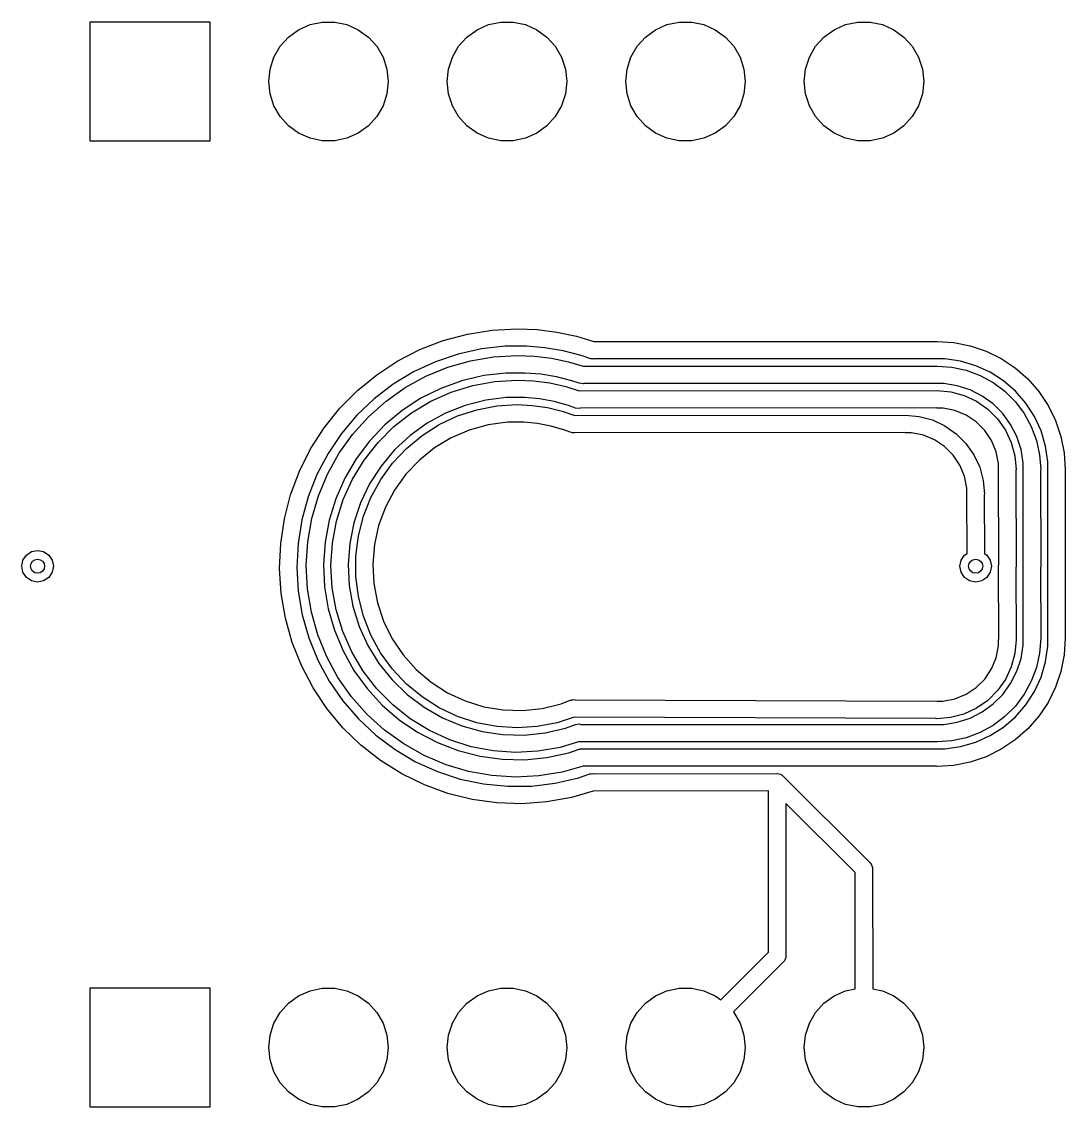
# Model space of a CAD drawing. Extents: x 108.1 to 155.9, y -81.1 to -32.1.
# Drawn here: x 108.1 to 122.95, y -47.6 to -32.15 of the extents above; entities that cross this region are included whole.
import ezdxf

# ---------------------------------------------------------------- set-up
doc = ezdxf.new("R2010")
doc.units = 0
doc.layers.add('BLACK', color=7, linetype='CONTINUOUS')

msp = doc.modelspace()

# ---------------------------------------------------------------- linework, layer by layer
at = {"layer": 'BLACK', "linetype": 'CONTINUOUS'}
for p, q in [((109.075, -33.85), (109.075, -32.15)), ((109.075, -32.15), (110.775, -32.15)), ((110.775, -32.15), (110.775, -33.85)), ((111.896239, -32.368327), (112.04, -32.263878)), ((112.04, -32.263878), (112.202336, -32.191602)), ((112.202336, -32.191602), (112.376151, -32.154656)), ((112.376151, -32.154656), (112.553849, -32.154656)), ((112.553849, -32.154656), (112.727664, -32.191602)), ((112.727664, -32.191602), (112.89, -32.263878)), ((112.89, -32.263878), (113.033761, -32.368327)), ((114.436239, -32.368327), (114.58, -32.263878)), ((114.58, -32.263878), (114.742336, -32.191602)), ((114.742336, -32.191602), (114.916151, -32.154656)), ((114.916151, -32.154656), (115.093849, -32.154656)), ((115.093849, -32.154656), (115.267664, -32.191602)), ((115.267664, -32.191602), (115.43, -32.263878)), ((115.43, -32.263878), (115.573761, -32.368327)), ((116.976239, -32.368327), (117.12, -32.263878)), ((117.12, -32.263878), (117.282336, -32.191602)), ((117.282336, -32.191602), (117.456151, -32.154656)), ((117.456151, -32.154656), (117.633849, -32.154656)), ((117.633849, -32.154656), (117.807664, -32.191602)), ((117.807664, -32.191602), (117.97, -32.263878)), ((117.97, -32.263878), (118.113761, -32.368327)), ((119.516239, -32.368327), (119.66, -32.263878)), ((119.66, -32.263878), (119.822336, -32.191602)), ((119.822336, -32.191602), (119.996151, -32.154656)), ((119.996151, -32.154656), (120.173849, -32.154656)), ((120.173849, -32.154656), (120.347664, -32.191602)), ((120.347664, -32.191602), (120.51, -32.263878)), ((120.51, -32.263878), (120.653761, -32.368327)), ((111.777336, -32.500383), (111.896239, -32.368327)), ((113.033761, -32.368327), (113.152664, -32.500383)), ((114.317336, -32.500383), (114.436239, -32.368327)), ((115.573761, -32.368327), (115.692664, -32.500383)), ((116.857336, -32.500383), (116.976239, -32.368327)), ((118.113761, -32.368327), (118.232664, -32.500383)), ((119.397336, -32.500383), (119.516239, -32.368327)), ((120.653761, -32.368327), (120.772664, -32.500383)), ((111.688486, -32.654274), (111.777336, -32.500383)), ((113.152664, -32.500383), (113.241514, -32.654274)), ((114.228486, -32.654274), (114.317336, -32.500383)), ((115.692664, -32.500383), (115.781514, -32.654274)), ((116.768486, -32.654274), (116.857336, -32.500383)), ((118.232664, -32.500383), (118.321514, -32.654274)), ((119.308486, -32.654274), (119.397336, -32.500383)), ((120.772664, -32.500383), (120.861514, -32.654274)), ((111.633575, -32.823275), (111.688486, -32.654274)), ((113.241514, -32.654274), (113.296425, -32.823275)), ((114.173575, -32.823275), (114.228486, -32.654274)), ((115.781514, -32.654274), (115.836425, -32.823275)), ((116.713575, -32.823275), (116.768486, -32.654274)), ((118.321514, -32.654274), (118.376425, -32.823275)), ((119.253575, -32.823275), (119.308486, -32.654274)), ((120.861514, -32.654274), (120.916425, -32.823275)), ((111.615, -33), (111.633575, -32.823275)), ((113.296425, -32.823275), (113.315, -33)), ((114.155, -33), (114.173575, -32.823275)), ((115.836425, -32.823275), (115.855, -33)), ((116.695, -33), (116.713575, -32.823275)), ((118.376425, -32.823275), (118.395, -33)), ((119.235, -33), (119.253575, -32.823275)), ((120.916425, -32.823275), (120.935, -33)), ((111.633575, -33.176725), (111.615, -33)), ((113.315, -33), (113.296425, -33.176725)), ((114.173575, -33.176725), (114.155, -33)), ((115.855, -33), (115.836425, -33.176725)), ((116.713575, -33.176725), (116.695, -33)), ((118.395, -33), (118.376425, -33.176725)), ((119.253575, -33.176725), (119.235, -33)), ((120.935, -33), (120.916425, -33.176725)), ((111.688486, -33.345726), (111.633575, -33.176725)), ((113.296425, -33.176725), (113.241514, -33.345726)), ((114.228486, -33.345726), (114.173575, -33.176725)), ((115.836425, -33.176725), (115.781514, -33.345726)), ((116.768486, -33.345726), (116.713575, -33.176725)), ((118.376425, -33.176725), (118.321514, -33.345726)), ((119.308486, -33.345726), (119.253575, -33.176725)), ((120.916425, -33.176725), (120.861514, -33.345726)), ((111.777336, -33.499617), (111.688486, -33.345726)), ((113.241514, -33.345726), (113.152664, -33.499617)), ((114.317336, -33.499617), (114.228486, -33.345726)), ((115.781514, -33.345726), (115.692664, -33.499617)), ((116.857336, -33.499617), (116.768486, -33.345726)), ((118.321514, -33.345726), (118.232664, -33.499617)), ((119.397336, -33.499617), (119.308486, -33.345726)), ((120.861514, -33.345726), (120.772664, -33.499617)), ((111.896239, -33.631673), (111.777336, -33.499617)), ((113.152664, -33.499617), (113.033761, -33.631673)), ((114.436239, -33.631673), (114.317336, -33.499617)), ((115.692664, -33.499617), (115.573761, -33.631673)), ((116.976239, -33.631673), (116.857336, -33.499617)), ((118.232664, -33.499617), (118.113761, -33.631673)), ((119.516239, -33.631673), (119.397336, -33.499617)), ((120.772664, -33.499617), (120.653761, -33.631673)), ((112.04, -33.736122), (111.896239, -33.631673)), ((113.033761, -33.631673), (112.89, -33.736122)), ((114.58, -33.736122), (114.436239, -33.631673)), ((115.573761, -33.631673), (115.43, -33.736122)), ((117.12, -33.736122), (116.976239, -33.631673)), ((118.113761, -33.631673), (117.97, -33.736122)), ((119.66, -33.736122), (119.516239, -33.631673)), ((120.653761, -33.631673), (120.51, -33.736122)), ((112.202336, -33.808398), (112.04, -33.736122)), ((112.376151, -33.845344), (112.202336, -33.808398)), ((112.727664, -33.808398), (112.553849, -33.845344)), ((112.89, -33.736122), (112.727664, -33.808398)), ((114.742336, -33.808398), (114.58, -33.736122)), ((114.916151, -33.845344), (114.742336, -33.808398)), ((115.267664, -33.808398), (115.093849, -33.845344)), ((115.43, -33.736122), (115.267664, -33.808398)), ((117.282336, -33.808398), (117.12, -33.736122)), ((117.456151, -33.845344), (117.282336, -33.808398)), ((117.807664, -33.808398), (117.633849, -33.845344)), ((117.97, -33.736122), (117.807664, -33.808398)), ((119.822336, -33.808398), (119.66, -33.736122)), ((119.996151, -33.845344), (119.822336, -33.808398)), ((120.347664, -33.808398), (120.173849, -33.845344)), ((120.51, -33.736122), (120.347664, -33.808398)), ((110.775, -33.85), (109.075, -33.85)), ((112.553849, -33.845344), (112.376151, -33.845344)), ((115.093849, -33.845344), (114.916151, -33.845344)), ((117.633849, -33.845344), (117.456151, -33.845344)), ((120.173849, -33.845344), (119.996151, -33.845344)), ((114.09905, -36.687539), (114.44282, -36.594808)), ((114.44282, -36.594808), (114.794437, -36.538754)), ((114.794437, -36.538754), (115.15, -36.52)), ((115.15, -36.52), (115.433851, -36.53194)), ((115.433851, -36.53194), (115.715697, -36.567676)), ((115.715697, -36.567676), (115.993547, -36.626954)), ((113.766943, -36.815919), (114.09905, -36.687539)), ((114.979743, -36.77003), (114.641237, -36.806966)), ((115.15, -36.77), (114.979743, -36.77003)), ((115.28166, -36.77002), (115.15, -36.77)), ((115.54405, -36.792133), (115.28166, -36.77002)), ((115.993547, -36.626954), (116.242495, -36.702404)), ((116.242495, -36.702404), (121.124999, -36.7)), ((121.124999, -36.7), (121.125, -36.7)), ((121.125, -36.7), (121.36321, -36.715613)), ((121.36321, -36.715613), (121.597345, -36.762185)), ((121.597345, -36.762185), (121.823397, -36.83892)), ((113.450183, -36.978524), (113.766943, -36.815919)), ((114.308735, -36.880402), (113.986161, -36.989471)), ((114.641237, -36.806966), (114.308735, -36.880402)), ((114.484203, -36.974815), (114.815006, -36.918763)), ((114.815006, -36.918763), (115.149994, -36.900001)), ((115.149994, -36.900001), (115.15, -36.9)), ((115.15, -36.9), (115.39516, -36.910034)), ((115.39516, -36.910034), (115.63868, -36.940069)), ((115.803655, -36.836204), (115.54405, -36.792133)), ((116.058643, -36.901921), (115.803655, -36.836204)), ((116.182934, -36.945351), (116.058643, -36.901921)), ((121.823397, -36.83892), (122.0375, -36.944504)), ((113.152287, -37.173548), (113.450183, -36.978524)), ((113.986161, -36.989471), (113.677321, -37.132887)), ((113.851613, -37.195525), (114.161727, -37.067455)), ((114.161727, -37.067455), (114.484203, -36.974815)), ((115.63868, -36.940069), (115.878931, -36.989904)), ((115.878931, -36.989904), (116.091131, -37.052382)), ((116.091131, -37.052382), (121.125, -37.05)), ((116.199677, -36.947232), (116.182934, -36.945351)), ((116.200615, -36.947621), (116.199677, -36.947232)), ((116.220983, -36.949627), (116.200615, -36.947621)), ((116.238216, -36.951564), (116.220983, -36.949627)), ((116.24264, -36.950014), (116.238216, -36.951564)), ((121.114551, -36.947615), (116.24264, -36.950014)), ((121.125, -36.95), (121.114551, -36.947615)), ((121.237646, -36.95), (121.125, -36.95)), ((121.125, -37.05), (121.334915, -37.065014)), ((121.460645, -36.982063), (121.237646, -36.95)), ((121.334915, -37.065014), (121.540558, -37.109748)), ((121.676812, -37.045535), (121.460645, -36.982063)), ((121.881745, -37.139125), (121.676812, -37.045535)), ((122.0375, -36.944504), (122.23599, -37.07713)), ((122.23599, -37.07713), (122.41547, -37.23453)), ((112.876559, -37.398827), (113.152287, -37.173548)), ((113.677321, -37.132887), (113.385859, -37.308957)), ((113.557739, -37.357423), (113.851613, -37.195525)), ((114.674619, -37.18667), (114.364755, -37.259633)), ((114.990831, -37.149943), (114.674619, -37.18667)), ((115.15, -37.150001), (114.990831, -37.149943)), ((115.262553, -37.150012), (115.15, -37.15)), ((115.15, -37.15), (115.15, -37.150001)), ((115.486905, -37.168408), (115.262553, -37.150012)), ((115.709004, -37.205076), (115.486905, -37.168408)), ((115.927364, -37.259772), (115.709004, -37.205076)), ((121.540558, -37.109748), (121.73774, -37.183294)), ((121.73774, -37.183294), (121.922449, -37.284153)), ((122.071273, -37.260927), (121.881745, -37.139125)), ((113.385859, -37.308957), (113.115216, -37.515603)), ((113.283781, -37.551124), (113.557739, -37.357423)), ((114.065378, -37.367858), (113.780486, -37.5099)), ((114.364755, -37.259633), (114.065378, -37.367858)), ((114.212731, -37.421285), (114.517498, -37.326589)), ((114.517498, -37.326589), (114.831439, -37.269217)), ((114.831439, -37.269217), (115.15, -37.25)), ((115.15, -37.25), (115.383557, -37.260312)), ((115.383557, -37.260312), (115.615296, -37.291169)), ((115.615296, -37.291169), (115.843414, -37.34233)), ((115.843414, -37.34233), (116.031777, -37.402434)), ((116.033948, -37.295938), (115.927364, -37.259772)), ((116.089284, -37.30165), (116.033948, -37.295938)), ((116.093886, -37.299991), (116.089284, -37.30165)), ((121.114548, -37.297614), (116.093886, -37.299991)), ((121.125, -37.3), (121.114548, -37.297614)), ((121.22141, -37.3), (121.125, -37.3)), ((121.411856, -37.330164), (121.22141, -37.3)), ((121.595239, -37.389749), (121.411856, -37.330164)), ((121.922449, -37.284153), (122.090924, -37.410273)), ((122.241538, -37.408462), (122.071273, -37.260927)), ((122.41547, -37.23453), (122.57287, -37.41401)), ((112.626059, -37.651862), (112.876559, -37.398827)), ((113.115216, -37.515603), (112.868584, -37.750386)), ((113.780486, -37.5099), (113.513884, -37.683861)), ((113.921558, -37.551931), (114.212731, -37.421285)), ((114.702432, -37.537272), (114.411794, -37.611365)), ((115.000033, -37.499936), (114.702432, -37.537272)), ((115.15, -37.5), (115.000033, -37.499936)), ((115.255968, -37.499987), (115.15, -37.5)), ((115.46708, -37.518666), (115.255968, -37.499987)), ((115.675724, -37.555879), (115.46708, -37.518666)), ((116.031777, -37.402434), (121.124991, -37.400008)), ((121.124991, -37.400008), (121.320346, -37.417098)), ((121.320346, -37.417098), (121.509765, -37.467852)), ((121.509765, -37.467852), (121.687493, -37.550727)), ((121.767043, -37.477288), (121.595239, -37.389749)), ((121.923037, -37.590625), (121.767043, -37.477288)), ((122.090924, -37.410273), (122.239735, -37.559085)), ((122.389073, -37.578727), (122.241538, -37.408462)), ((122.57287, -37.41401), (122.705496, -37.6125)), ((112.403568, -37.929845), (112.626059, -37.651862)), ((113.033166, -37.774204), (113.283781, -37.551124)), ((113.513884, -37.683861), (113.269132, -37.887419)), ((113.648201, -37.716631), (113.921558, -37.551931)), ((114.411794, -37.611365), (114.13264, -37.721061)), ((114.303485, -37.761446), (114.578132, -37.672228)), ((114.578132, -37.672228), (114.861795, -37.618128)), ((114.861795, -37.618128), (115.15, -37.6)), ((115.15, -37.6), (115.36602, -37.610167)), ((115.36602, -37.610167), (115.580131, -37.640578)), ((115.580131, -37.640578), (115.790439, -37.690964)), ((115.880277, -37.611335), (115.675724, -37.555879)), ((115.790439, -37.690964), (115.970201, -37.752379)), ((115.979707, -37.647982), (115.880277, -37.611335)), ((116.034878, -37.655116), (115.979707, -37.647982)), ((116.0502, -37.650034), (116.034878, -37.655116)), ((121.114541, -37.647622), (116.0502, -37.650034)), ((121.124993, -37.650008), (121.114541, -37.647622)), ((121.211173, -37.650007), (121.124993, -37.650008)), ((121.380222, -37.683632), (121.211173, -37.650007)), ((121.539462, -37.749591), (121.380222, -37.683632)), ((121.687493, -37.550727), (121.84813, -37.663205)), ((121.84813, -37.663205), (121.986795, -37.80187)), ((122.059381, -37.72697), (121.923037, -37.590625)), ((122.239735, -37.559085), (122.365853, -37.727561)), ((122.510875, -37.768255), (122.389073, -37.578727)), ((122.705496, -37.6125), (122.81108, -37.826603)), ((112.868584, -37.750386), (112.648875, -38.010536)), ((112.809028, -38.023875), (113.033166, -37.774204)), ((113.396625, -37.912998), (113.648201, -37.716631)), ((114.13264, -37.721061), (113.869312, -37.864653)), ((114.042182, -37.884376), (114.303485, -37.761446)), ((115.011098, -37.84991), (114.735833, -37.887383)), ((115.15, -37.85), (115.011098, -37.84991)), ((115.246483, -37.850013), (115.15, -37.85)), ((115.438595, -37.868137), (115.246483, -37.850013)), ((115.970201, -37.752379), (120.675, -37.75)), ((120.675, -37.75), (120.870354, -37.767091)), ((120.870354, -37.767091), (121.059773, -37.817846)), ((121.059773, -37.817846), (121.2375, -37.900721)), ((121.682774, -37.845349), (121.539462, -37.749591)), ((121.804651, -37.967226), (121.682774, -37.845349)), ((121.986795, -37.80187), (122.099273, -37.962507)), ((122.172717, -37.882966), (122.059381, -37.72697)), ((122.365853, -37.727561), (122.466711, -37.912271)), ((122.604465, -37.973188), (122.510875, -37.768255)), ((122.81108, -37.826603), (122.887815, -38.052655)), ((112.211554, -38.22969), (112.403568, -37.929845)), ((113.269132, -37.887419), (113.049499, -38.117854)), ((113.170479, -38.138184), (113.396625, -37.912998)), ((113.869312, -37.864653), (113.625908, -38.039908)), ((113.798343, -38.03908), (114.042182, -37.884376)), ((114.468139, -37.961643), (114.212908, -38.071334)), ((114.735833, -37.887383), (114.468139, -37.961643)), ((115.628155, -37.904224), (115.438595, -37.868137)), ((115.813489, -37.957955), (115.628155, -37.904224)), ((115.903227, -37.993394), (115.813489, -37.957955)), ((115.92263, -37.996362), (115.903227, -37.993393)), ((115.903227, -37.993393), (115.903227, -37.993394)), ((115.925614, -37.997598), (115.92263, -37.996362)), ((115.939904, -37.999005), (115.925614, -37.997598)), ((115.958218, -38.001808), (115.939904, -37.999005)), ((115.964149, -37.999992), (115.958218, -38.001808)), ((120.664553, -37.997615), (115.964149, -37.999992)), ((120.675, -38), (120.664553, -37.997615)), ((120.76118, -38), (120.675, -38)), ((120.930228, -38.033626), (120.76118, -38)), ((121.2375, -37.900721), (121.398136, -38.0132)), ((121.900409, -38.110538), (121.804651, -37.967226)), ((122.099273, -37.962507), (122.182148, -38.140235)), ((122.260255, -38.05477), (122.172717, -37.882966)), ((122.466711, -37.912271), (122.540255, -38.109454)), ((122.667937, -38.189355), (122.604465, -37.973188)), ((112.648875, -38.010536), (112.458681, -38.292984)), ((112.614172, -38.297012), (112.809028, -38.023875)), ((113.049499, -38.117854), (112.857919, -38.37209)), ((112.973043, -38.388921), (113.170479, -38.138184)), ((113.625908, -38.039908), (113.406213, -38.2441)), ((113.575811, -38.223119), (113.798343, -38.03908)), ((114.212908, -38.071334), (113.974805, -38.21445)), ((121.089468, -38.099585), (120.930228, -38.033626)), ((121.23278, -38.195343), (121.089468, -38.099585)), ((121.398136, -38.0132), (121.5368, -38.151864)), ((121.5368, -38.151864), (121.649279, -38.3125)), ((121.966368, -38.269778), (121.900409, -38.110538)), ((122.182148, -38.140235), (122.232902, -38.329654)), ((122.319838, -38.238153), (122.260255, -38.05477)), ((122.540255, -38.109454), (122.584988, -38.315096)), ((122.887815, -38.052655), (122.934387, -38.28679)), ((112.052148, -38.548071), (112.211554, -38.22969)), ((112.458681, -38.292984), (112.300247, -38.594395)), ((112.451034, -38.590199), (112.614172, -38.297012)), ((113.406213, -38.2441), (113.213645, -38.474052)), ((113.378094, -38.433593), (113.575811, -38.223119)), ((113.974805, -38.21445), (113.758184, -38.388375)), ((121.354657, -38.31722), (121.23278, -38.195343)), ((121.649279, -38.3125), (121.732154, -38.490227)), ((121.999993, -38.438827), (121.966368, -38.269778)), ((122.350001, -38.4286), (122.319838, -38.238153)), ((122.584988, -38.315096), (122.6, -38.525012)), ((122.7, -38.412354), (122.667937, -38.189355)), ((122.934387, -38.28679), (122.95, -38.525)), ((112.857919, -38.37209), (112.696948, -38.646731)), ((112.807181, -38.661575), (112.973043, -38.388921)), ((113.20831, -38.667183), (113.378094, -38.433593)), ((113.758184, -38.388375), (113.567002, -38.589931)), ((121.450415, -38.460532), (121.354657, -38.31722)), ((121.516374, -38.619772), (121.450415, -38.460532)), ((121.999992, -38.525007), (121.999993, -38.438827)), ((122.232902, -38.329654), (122.249992, -38.525009)), ((122.35, -38.525007), (122.350001, -38.4286)), ((122.7, -38.525), (122.7, -38.412354)), ((111.927118, -38.881455), (112.052148, -38.548071)), ((112.300247, -38.594395), (112.175441, -38.911214)), ((112.321655, -38.89977), (112.451034, -38.590199)), ((113.213645, -38.474052), (113.0512, -38.726187)), ((113.567002, -38.589931), (113.404756, -38.815433)), ((121.55, -38.78882), (121.516374, -38.619772)), ((121.732154, -38.490227), (121.782909, -38.679646)), ((122, -38.525007), (121.999992, -38.525007)), ((122, -38.525008), (122, -38.525007)), ((122.002319, -39.876449), (122, -38.525008)), ((122.25, -38.525009), (122.247657, -38.535272)), ((122.247657, -38.535272), (122.25, -39.9)), ((122.249992, -38.525009), (122.25, -38.525009)), ((122.35, -38.525011), (122.35, -38.525007)), ((122.352319, -39.876449), (122.35, -38.525011)), ((122.6, -38.525012), (122.597657, -38.535275)), ((122.597657, -38.535275), (122.6, -39.9)), ((122.702319, -39.876449), (122.7, -38.525)), ((122.95, -38.525), (122.947657, -38.535263)), ((122.947657, -38.535263), (122.95, -39.9)), ((112.696948, -38.646731), (112.568738, -38.938109)), ((112.675297, -38.95219), (112.807181, -38.661575)), ((113.0512, -38.726187), (112.921405, -38.996582)), ((113.069134, -38.920207), (113.20831, -38.667183)), ((121.782909, -38.679646), (121.8, -38.875)), ((111.837854, -39.226141), (111.927118, -38.881455)), ((112.175441, -38.911214), (112.085738, -39.239701)), ((112.227654, -39.221851), (112.321655, -38.89977)), ((112.96276, -39.188676), (113.069134, -38.920207)), ((113.404756, -38.815433), (113.27441, -39.060759)), ((121.55, -38.875), (121.55, -38.78882)), ((121.551926, -39.716829), (121.55, -38.875)), ((121.8, -38.875), (121.797677, -38.885177)), ((121.797677, -38.885177), (121.799583, -39.717838)), ((112.568738, -38.938109), (112.475001, -39.242334)), ((112.579305, -39.256551), (112.675297, -38.95219)), ((112.921405, -38.996582), (112.82628, -39.281031)), ((113.27441, -39.060759), (113.178348, -39.321425)), ((111.785344, -39.578305), (111.837854, -39.226141)), ((112.085738, -39.239701), (112.032195, -39.57598)), ((112.170205, -39.552415), (112.227654, -39.221851)), ((112.475001, -39.242334), (112.416988, -39.555341)), ((112.890866, -39.468358), (112.96276, -39.188676)), ((112.520597, -39.570245), (112.579305, -39.256551)), ((112.82628, -39.281031), (112.767303, -39.575109)), ((113.178348, -39.321425), (113.118324, -39.592667)), ((112.854585, -39.754845), (112.890866, -39.468358)), ((108.165901, -39.740901), (108.238896, -39.692127)), ((108.238896, -39.692127), (108.325, -39.675)), ((108.325, -39.675), (108.411104, -39.692127)), ((108.411104, -39.692127), (108.484099, -39.740901)), ((111.770171, -39.934039), (111.785344, -39.578305)), ((112.032195, -39.57598), (112.015444, -39.916082)), ((112.150028, -39.887327), (112.170205, -39.552415)), ((112.416988, -39.555341), (112.395474, -39.872951)), ((112.500024, -39.888721), (112.520597, -39.570245)), ((112.767303, -39.575109), (112.745393, -39.874241)), ((113.118324, -39.592667), (113.095436, -39.869527)), ((108.1, -39.9), (108.117127, -39.813896)), ((108.117127, -39.813896), (108.165901, -39.740901)), ((108.484099, -39.740901), (108.532873, -39.813896)), ((108.532873, -39.813896), (108.55, -39.9)), ((112.854488, -40.04362), (112.854585, -39.754845)), ((121.45, -39.9), (121.467127, -39.813896)), ((121.467127, -39.813896), (121.515901, -39.740901)), ((121.515901, -39.740901), (121.551926, -39.716829)), ((121.799583, -39.717838), (121.834099, -39.740901)), ((121.834099, -39.740901), (121.882873, -39.813896)), ((121.882873, -39.813896), (121.9, -39.9)), ((108.117127, -39.986104), (108.1, -39.9)), ((108.165901, -40.059099), (108.117127, -39.986104)), ((108.532873, -39.986104), (108.484099, -40.059099)), ((108.55, -39.9), (108.532873, -39.986104)), ((111.792505, -40.289395), (111.770171, -39.934039)), ((112.015444, -39.916082), (112.035684, -40.255995)), ((112.167375, -40.222397), (112.150028, -39.887327)), ((112.395474, -39.872951), (112.410746, -40.190923)), ((112.517885, -40.207361), (112.500024, -39.888721)), ((112.745393, -39.874241), (112.76089, -40.173774)), ((113.095436, -39.869527), (113.110103, -40.146943)), ((121.467127, -39.986104), (121.45, -39.9)), ((121.515901, -40.059099), (121.467127, -39.986104)), ((121.882873, -39.986104), (121.834099, -40.059099)), ((121.9, -39.9), (121.882873, -39.986104)), ((122, -39.9), (122.002319, -39.876449)), ((122.002324, -40.935755), (122, -39.9)), ((122.25, -39.9), (122.247705, -39.923299)), ((122.247705, -39.923299), (122.25, -40.945943)), ((122.35, -39.9), (122.352319, -39.876449)), ((122.352322, -40.914812), (122.35, -39.9)), ((122.6, -39.9), (122.597707, -39.923278)), ((122.597707, -39.923278), (122.599999, -40.924988)), ((122.7, -39.9), (122.702319, -39.876449)), ((122.702322, -40.914177), (122.7, -39.9)), ((122.95, -39.9), (122.947707, -39.923277)), ((122.947707, -39.923277), (122.95, -40.924352)), ((108.238896, -40.107873), (108.165901, -40.059099)), ((108.325, -40.125), (108.238896, -40.107873)), ((108.411104, -40.107873), (108.325, -40.125)), ((108.484099, -40.059099), (108.411104, -40.107873)), ((112.890578, -40.330131), (112.854488, -40.04362)), ((113.110103, -40.146943), (113.162056, -40.419846)), ((121.588896, -40.107873), (121.515901, -40.059099)), ((121.675, -40.125), (121.588896, -40.107873)), ((121.761104, -40.107873), (121.675, -40.125)), ((121.834099, -40.059099), (121.761104, -40.107873)), ((111.852097, -40.64043), (111.792505, -40.289395)), ((112.035684, -40.255995), (112.092674, -40.591707)), ((112.222028, -40.553434), (112.167375, -40.222397)), ((112.410746, -40.190923), (112.462602, -40.505009)), ((112.573921, -40.521543), (112.517885, -40.207361)), ((112.76089, -40.173774), (112.813553, -40.469048)), ((112.813553, -40.469048), (112.902564, -40.75547)), ((112.962285, -40.609861), (112.890578, -40.330131)), ((113.162056, -40.419846), (113.250345, -40.683246)), ((112.092674, -40.591707), (112.185744, -40.919256)), ((112.313306, -40.876298), (112.222028, -40.553434)), ((112.462602, -40.505009), (112.550347, -40.811016)), ((112.667318, -40.82671), (112.573921, -40.521543)), ((113.068479, -40.878402), (112.962285, -40.609861)), ((111.948286, -40.983248), (111.852097, -40.64043)), ((112.902564, -40.75547), (113.026536, -41.028584)), ((113.250345, -40.683246), (113.373358, -40.93233)), ((112.185744, -40.919256), (112.313793, -41.234777)), ((112.440064, -41.186951), (112.313306, -40.876298)), ((112.550347, -40.811016), (112.67281, -41.104855)), ((112.796723, -41.118437), (112.667318, -40.82671)), ((113.207486, -41.131518), (113.068479, -40.878402)), ((113.373358, -40.93233), (113.528845, -41.162545)), ((122, -40.945938), (122.002324, -40.935755)), ((122.35, -40.924991), (122.352322, -40.914812)), ((122.350001, -41.021401), (122.35, -40.924991)), ((122.6, -40.924989), (122.584988, -41.134906)), ((122.599999, -40.924988), (122.6, -40.924989)), ((122.7, -40.924356), (122.702322, -40.914177)), ((122.700001, -41.037031), (122.7, -40.924356)), ((122.949999, -40.924359), (122.934385, -41.162621)), ((122.95, -40.924352), (122.949999, -40.924359)), ((112.080004, -41.314046), (111.948286, -40.983248)), ((113.026536, -41.028584), (113.183543, -41.28414)), ((121.966172, -41.201796), (121.999975, -41.032337)), ((121.999975, -41.032337), (122, -40.945938)), ((122.25, -40.945948), (122.232813, -41.141795)), ((122.25, -40.945943), (122.249999, -40.945946)), ((122.249999, -40.945946), (122.25, -40.945948)), ((122.319838, -41.211849), (122.350001, -41.021401)), ((122.667928, -41.260088), (122.700001, -41.037031)), ((112.313793, -41.234777), (112.475312, -41.534547)), ((112.600719, -41.481506), (112.440064, -41.186951)), ((112.67281, -41.104855), (112.828356, -41.382605)), ((112.960259, -41.392493), (112.796723, -41.118437)), ((113.377114, -41.365222), (113.207486, -41.131518)), ((113.528845, -41.162545), (113.713965, -41.369682)), ((121.899878, -41.361372), (121.966172, -41.201796)), ((122.232813, -41.141795), (122.181795, -41.331659)), ((122.260254, -41.395233), (122.319838, -41.211849)), ((122.584988, -41.134906), (122.540254, -41.340549)), ((122.934385, -41.162621), (122.887796, -41.396815)), ((112.24579, -41.629152), (112.080004, -41.314046)), ((112.828356, -41.382605), (113.014908, -41.640554)), ((113.155553, -41.644902), (112.960259, -41.392493)), ((113.183543, -41.28414), (113.37114, -41.518165)), ((113.57469, -41.575827), (113.377114, -41.365222)), ((113.713965, -41.369682), (113.925333, -41.549955)), ((121.803654, -41.5049), (121.899878, -41.361372)), ((122.181795, -41.331659), (122.098502, -41.509742)), ((122.172715, -41.567038), (122.260254, -41.395233)), ((122.540254, -41.340549), (122.466709, -41.537733)), ((122.604429, -41.476308), (122.667928, -41.260088)), ((122.887796, -41.396815), (122.811028, -41.622922)), ((112.475312, -41.534547), (112.668394, -41.815028)), ((112.793261, -41.75628), (112.600719, -41.481506)), ((113.37114, -41.518165), (113.586411, -41.727016)), ((113.925333, -41.549955), (114.159086, -41.70007)), ((121.681218, -41.626836), (121.803654, -41.5049)), ((122.098502, -41.509742), (121.98548, -41.670606)), ((122.466709, -41.537733), (122.365851, -41.722443)), ((122.510798, -41.681287), (122.604429, -41.476308)), ((112.443804, -41.925069), (112.24579, -41.629152)), ((113.014908, -41.640554), (113.229973, -41.875258)), ((113.379774, -41.872004), (113.155553, -41.644902)), ((113.797099, -41.760016), (113.57469, -41.575827)), ((114.159086, -41.70007), (114.410952, -41.817282)), ((121.537298, -41.722471), (121.681218, -41.626836)), ((121.98548, -41.670606), (121.846179, -41.809338)), ((122.059378, -41.723033), (122.172715, -41.567038)), ((122.388941, -41.870849), (122.510798, -41.681287)), ((122.811028, -41.622922), (122.705398, -41.837071)), ((112.668394, -41.815028), (112.890761, -42.07291)), ((113.015281, -42.007835), (112.793261, -41.75628)), ((113.586411, -41.727016), (113.826005, -41.907445)), ((114.040835, -41.914883), (113.797099, -41.760016)), ((114.410952, -41.817282), (114.676326, -41.899449)), ((115.504295, -41.924015), (115.774074, -41.857726)), ((115.774074, -41.857726), (115.903227, -41.806606)), ((115.903227, -41.806607), (115.922986, -41.803583)), ((115.903227, -41.806606), (115.903227, -41.806607)), ((115.922986, -41.803583), (115.926111, -41.802304)), ((115.926111, -41.802304), (115.931226, -41.802322)), ((115.931226, -41.802322), (115.958218, -41.798192)), ((115.958218, -41.798192), (115.972195, -41.802469)), ((115.972195, -41.802469), (121.121457, -41.820936)), ((121.121457, -41.820936), (121.121457, -41.820893)), ((121.121457, -41.820893), (121.207856, -41.821221)), ((121.207856, -41.821221), (121.377452, -41.788112)), ((121.377452, -41.788112), (121.537298, -41.722471)), ((121.846179, -41.809338), (121.684854, -41.921701)), ((121.767038, -41.972715), (121.923033, -41.859378)), ((121.923033, -41.859378), (122.059378, -41.723033)), ((122.365851, -41.722443), (122.239731, -41.890919)), ((122.705398, -41.837071), (122.572712, -42.035596)), ((112.671849, -42.198514), (112.443804, -41.925069)), ((113.264002, -42.233025), (113.015281, -42.007835)), ((113.229973, -41.875258), (113.47068, -42.083582)), ((113.629669, -42.070506), (113.379774, -41.872004)), ((113.826005, -41.907445), (114.086196, -42.056646)), ((114.302055, -42.037987), (114.040835, -41.914883)), ((114.676326, -41.899449), (114.950359, -41.945069)), ((114.950359, -41.945069), (115.22804, -41.953307)), ((115.22804, -41.953307), (115.504295, -41.924015)), ((121.506432, -42.004264), (121.31636, -42.054506)), ((121.684854, -41.921701), (121.506432, -42.004264)), ((121.595233, -42.060254), (121.767038, -41.972715)), ((122.239731, -41.890919), (122.090919, -42.039731)), ((122.241341, -42.041135), (122.388941, -41.870849)), ((112.890761, -42.07291), (113.139789, -42.305151)), ((113.47068, -42.083582), (113.733815, -42.262745)), ((113.901614, -42.237527), (113.629669, -42.070506)), ((114.086196, -42.056646), (114.362937, -42.172296)), ((114.576643, -42.127389), (114.302055, -42.037987)), ((114.362937, -42.172296), (114.651921, -42.252598)), ((114.860269, -42.181678), (114.576643, -42.127389)), ((115.720378, -42.128154), (115.436679, -42.182064)), ((115.961384, -42.050041), (115.720378, -42.128154)), ((115.839009, -42.203924), (115.979707, -42.152018)), ((121.110002, -42.068506), (115.961384, -42.050041)), ((115.979707, -42.152018), (116.034878, -42.144884)), ((116.034878, -42.144884), (116.057328, -42.152328)), ((116.057328, -42.152328), (121.124991, -42.14999)), ((121.120445, -42.070934), (121.110002, -42.068506)), ((121.31636, -42.054506), (121.120445, -42.070891)), ((121.120445, -42.070891), (121.120445, -42.070934)), ((121.124991, -42.14999), (121.125092, -42.15)), ((121.125092, -42.15), (121.221401, -42.150001)), ((121.221401, -42.150001), (121.411849, -42.119838)), ((121.411849, -42.119838), (121.595233, -42.060254)), ((121.922443, -42.165851), (121.737733, -42.266709)), ((122.090919, -42.039731), (121.922443, -42.165851)), ((122.071003, -42.188675), (122.241341, -42.041135)), ((122.572712, -42.035596), (122.415242, -42.215098)), ((112.927394, -42.446453), (112.671849, -42.198514)), ((113.139789, -42.305151), (113.412538, -42.509009)), ((113.536314, -42.429033), (113.264002, -42.233025)), ((113.733815, -42.262745), (114.015862, -42.410354)), ((114.191665, -42.370647), (113.901614, -42.237527)), ((114.651921, -42.252598), (114.948653, -42.296301)), ((115.148462, -42.199999), (114.860269, -42.181678)), ((114.948653, -42.296301), (115.248518, -42.302726)), ((115.436679, -42.182064), (115.148462, -42.199999)), ((115.248518, -42.302726), (115.546851, -42.271773)), ((115.546851, -42.271773), (115.839009, -42.203924)), ((121.737733, -42.266709), (121.540549, -42.340254)), ((121.676386, -42.404024), (121.881397, -42.310465)), ((121.881397, -42.310465), (122.071003, -42.188675)), ((122.415242, -42.215098), (122.235685, -42.372504)), ((113.207603, -42.666133), (112.927394, -42.446453)), ((113.828809, -42.593408), (113.536314, -42.429033)), ((114.015862, -42.410354), (114.313056, -42.524437)), ((114.495615, -42.467933), (114.191665, -42.370647)), ((114.809056, -42.527976), (114.495615, -42.467933)), ((115.760573, -42.478701), (115.446155, -42.533399)), ((116.022619, -42.399718), (115.760573, -42.478701)), ((116.024999, -42.399953), (116.022619, -42.399718)), ((121.114535, -42.397604), (116.024999, -42.399953)), ((121.124989, -42.39999), (121.114535, -42.397604)), ((121.334906, -42.384988), (121.124989, -42.4)), ((121.124989, -42.4), (121.124989, -42.39999)), ((121.237075, -42.499441), (121.460143, -42.467446)), ((121.540549, -42.340254), (121.334906, -42.384988)), ((121.460143, -42.467446), (121.676386, -42.404024)), ((122.235685, -42.372504), (122.037113, -42.50512)), ((113.412538, -42.509009), (113.705791, -42.682078)), ((114.13783, -42.724094), (113.828809, -42.593408)), ((114.313056, -42.524437), (114.621427, -42.603471)), ((114.621427, -42.603471), (114.936857, -42.646401)), ((115.127442, -42.549904), (114.809056, -42.527976)), ((115.446155, -42.533399), (115.127442, -42.549904)), ((115.255134, -42.652652), (115.572007, -42.622142)), ((115.572007, -42.622142), (115.883244, -42.555278)), ((115.883244, -42.555278), (116.033947, -42.504061)), ((116.033947, -42.504061), (116.033948, -42.504062)), ((116.033948, -42.504062), (116.041396, -42.503293)), ((116.041396, -42.503293), (116.049788, -42.499821)), ((116.049788, -42.499821), (116.075056, -42.499818)), ((116.075056, -42.499818), (116.089284, -42.49835)), ((116.089284, -42.49835), (116.093353, -42.499816)), ((116.093353, -42.499816), (121.124399, -42.499352)), ((121.124399, -42.499352), (121.1244, -42.499352)), ((121.1244, -42.499352), (121.124886, -42.4994)), ((121.124886, -42.4994), (121.237075, -42.499441)), ((121.822927, -42.610675), (121.596793, -42.687362)), ((122.037113, -42.50512), (121.822927, -42.610675)), ((113.509367, -42.855118), (113.207603, -42.666133)), ((113.705791, -42.682078), (114.016087, -42.822317)), ((114.459512, -42.819455), (114.13783, -42.724094)), ((114.936857, -42.646401), (115.255134, -42.652652)), ((116.090461, -42.747426), (115.791059, -42.830706)), ((121.113852, -42.746962), (116.090461, -42.747426)), ((121.124304, -42.749352), (121.113852, -42.746962)), ((121.362582, -42.733869), (121.124304, -42.7494)), ((121.124304, -42.7494), (121.124304, -42.749352)), ((121.596793, -42.687362), (121.362582, -42.733869)), ((113.829337, -43.01131), (113.509367, -42.855118)), ((114.016087, -42.822317), (114.339763, -42.928071)), ((114.339763, -42.928071), (114.673001, -42.998091)), ((114.78983, -42.8783), (114.459512, -42.819455)), ((115.124653, -42.899892), (114.78983, -42.8783)), ((115.459794, -42.883961), (115.124653, -42.899892)), ((115.791059, -42.830706), (115.459794, -42.883961)), ((115.690474, -42.987651), (116.022204, -42.910807)), ((116.022204, -42.910807), (116.182934, -42.854649)), ((116.182934, -42.854649), (116.199677, -42.852767)), ((116.199677, -42.852767), (116.200615, -42.852379)), ((116.200615, -42.852379), (116.203152, -42.852376)), ((116.203152, -42.852376), (116.238216, -42.848436)), ((116.238216, -42.848436), (116.249349, -42.852335)), ((116.249349, -42.852335), (118.850001, -42.85)), ((118.850001, -42.85), (118.874387, -42.852402)), ((118.874387, -42.852402), (118.893051, -42.860133)), ((118.893051, -42.860133), (118.919446, -42.871066)), ((118.919446, -42.871066), (118.919447, -42.871067)), ((118.919447, -42.871067), (118.919815, -42.871435)), ((118.919815, -42.871435), (120.173389, -44.121612)), ((114.163963, -43.132975), (113.829337, -43.01131)), ((114.673001, -42.998091), (115.011868, -43.031552)), ((115.011868, -43.031552), (115.352365, -43.028058)), ((115.352365, -43.028058), (115.690474, -42.987651)), ((116.233438, -43.099969), (115.923604, -43.190279)), ((118.725118, -43.097732), (116.233438, -43.099969)), ((118.727326, -45.390984), (118.725118, -43.097732)), ((114.50953, -43.218765), (114.163963, -43.132975)), ((114.862205, -43.267725), (114.50953, -43.218765)), ((115.573187, -43.253403), (115.218074, -43.279314)), ((115.923604, -43.190279), (115.573187, -43.253403)), ((115.218074, -43.279314), (114.862205, -43.267725)), ((119.960045, -44.258575), (118.972909, -43.274113)), ((118.972909, -43.274113), (118.975, -45.445)), ((120.173389, -44.121612), (120.188934, -44.140554)), ((120.188934, -44.140554), (120.207598, -44.185614)), ((120.207598, -44.185614), (120.209215, -45.912173)), ((119.961594, -45.912001), (119.960045, -44.258575)), ((118.048873, -46.071183), (118.727326, -45.390984)), ((118.953934, -45.514446), (118.226601, -46.243649)), ((118.972598, -45.469386), (118.953934, -45.514446)), ((118.975, -45.445), (118.972598, -45.469386)), ((109.075, -47.6), (109.075, -45.9)), ((109.075, -45.9), (110.775, -45.9)), ((110.775, -45.9), (110.775, -47.6)), ((111.896239, -46.118327), (112.04, -46.013878)), ((112.04, -46.013878), (112.202336, -45.941602)), ((112.202336, -45.941602), (112.376151, -45.904656)), ((112.376151, -45.904656), (112.553849, -45.904656)), ((112.553849, -45.904656), (112.727664, -45.941602)), ((112.727664, -45.941602), (112.89, -46.013878)), ((112.89, -46.013878), (113.033761, -46.118327)), ((114.436239, -46.118327), (114.58, -46.013878)), ((114.58, -46.013878), (114.742336, -45.941602)), ((114.742336, -45.941602), (114.916151, -45.904656)), ((114.916151, -45.904656), (115.093849, -45.904656)), ((115.093849, -45.904656), (115.267664, -45.941602)), ((115.267664, -45.941602), (115.43, -46.013878)), ((115.43, -46.013878), (115.573761, -46.118327)), ((116.976239, -46.118327), (117.12, -46.013878)), ((117.12, -46.013878), (117.282336, -45.941602)), ((117.282336, -45.941602), (117.456151, -45.904656)), ((117.456151, -45.904656), (117.633849, -45.904656)), ((117.633849, -45.904656), (117.807664, -45.941602)), ((117.807664, -45.941602), (117.97, -46.013878)), ((117.97, -46.013878), (118.048873, -46.071183)), ((119.516239, -46.118327), (119.66, -46.013878)), ((119.66, -46.013878), (119.822336, -45.941602)), ((119.822336, -45.941602), (119.961594, -45.912001)), ((120.209215, -45.912173), (120.347664, -45.941602)), ((120.347664, -45.941602), (120.51, -46.013878)), ((120.51, -46.013878), (120.653761, -46.118327)), ((111.777336, -46.250383), (111.896239, -46.118327)), ((113.033761, -46.118327), (113.152664, -46.250383)), ((114.317336, -46.250383), (114.436239, -46.118327)), ((115.573761, -46.118327), (115.692664, -46.250383)), ((116.857336, -46.250383), (116.976239, -46.118327)), ((119.397336, -46.250383), (119.516239, -46.118327)), ((120.653761, -46.118327), (120.772664, -46.250383)), ((111.688486, -46.404274), (111.777336, -46.250383)), ((113.152664, -46.250383), (113.241514, -46.404274)), ((114.228486, -46.404274), (114.317336, -46.250383)), ((115.692664, -46.250383), (115.781514, -46.404274)), ((116.768486, -46.404274), (116.857336, -46.250383)), ((118.226601, -46.243649), (118.232664, -46.250383)), ((118.232664, -46.250383), (118.321514, -46.404274)), ((119.308486, -46.404274), (119.397336, -46.250383)), ((120.772664, -46.250383), (120.861514, -46.404274)), ((111.633575, -46.573275), (111.688486, -46.404274)), ((113.241514, -46.404274), (113.296425, -46.573275)), ((114.173575, -46.573275), (114.228486, -46.404274)), ((115.781514, -46.404274), (115.836425, -46.573275)), ((116.713575, -46.573275), (116.768486, -46.404274)), ((118.321514, -46.404274), (118.376425, -46.573275)), ((119.253575, -46.573275), (119.308486, -46.404274)), ((120.861514, -46.404274), (120.916425, -46.573275)), ((111.615, -46.75), (111.633575, -46.573275)), ((113.296425, -46.573275), (113.315, -46.75)), ((114.155, -46.75), (114.173575, -46.573275)), ((115.836425, -46.573275), (115.855, -46.75)), ((116.695, -46.75), (116.713575, -46.573275)), ((118.376425, -46.573275), (118.395, -46.75)), ((119.235, -46.75), (119.253575, -46.573275)), ((120.916425, -46.573275), (120.935, -46.75)), ((111.633575, -46.926725), (111.615, -46.75)), ((113.315, -46.75), (113.296425, -46.926725)), ((114.173575, -46.926725), (114.155, -46.75)), ((115.855, -46.75), (115.836425, -46.926725)), ((116.713575, -46.926725), (116.695, -46.75)), ((118.395, -46.75), (118.376425, -46.926725)), ((119.253575, -46.926725), (119.235, -46.75)), ((120.935, -46.75), (120.916425, -46.926725)), ((111.688486, -47.095726), (111.633575, -46.926725)), ((113.296425, -46.926725), (113.241514, -47.095726)), ((114.228486, -47.095726), (114.173575, -46.926725)), ((115.836425, -46.926725), (115.781514, -47.095726)), ((116.768486, -47.095726), (116.713575, -46.926725)), ((118.376425, -46.926725), (118.321514, -47.095726)), ((119.308486, -47.095726), (119.253575, -46.926725)), ((120.916425, -46.926725), (120.861514, -47.095726)), ((111.777336, -47.249617), (111.688486, -47.095726)), ((113.241514, -47.095726), (113.152664, -47.249617)), ((114.317336, -47.249617), (114.228486, -47.095726)), ((115.781514, -47.095726), (115.692664, -47.249617)), ((116.857336, -47.249617), (116.768486, -47.095726)), ((118.321514, -47.095726), (118.232664, -47.249617)), ((119.397336, -47.249617), (119.308486, -47.095726)), ((120.861514, -47.095726), (120.772664, -47.249617)), ((111.896239, -47.381673), (111.777336, -47.249617)), ((113.152664, -47.249617), (113.033761, -47.381673)), ((114.436239, -47.381673), (114.317336, -47.249617)), ((115.692664, -47.249617), (115.573761, -47.381673)), ((116.976239, -47.381673), (116.857336, -47.249617)), ((118.232664, -47.249617), (118.113761, -47.381673)), ((119.516239, -47.381673), (119.397336, -47.249617)), ((120.772664, -47.249617), (120.653761, -47.381673)), ((112.04, -47.486122), (111.896239, -47.381673)), ((113.033761, -47.381673), (112.89, -47.486122)), ((114.58, -47.486122), (114.436239, -47.381673)), ((115.573761, -47.381673), (115.43, -47.486122)), ((117.12, -47.486122), (116.976239, -47.381673)), ((118.113761, -47.381673), (117.97, -47.486122)), ((119.66, -47.486122), (119.516239, -47.381673)), ((120.653761, -47.381673), (120.51, -47.486122)), ((112.202336, -47.558398), (112.04, -47.486122)), ((112.376151, -47.595344), (112.202336, -47.558398)), ((112.727664, -47.558398), (112.553849, -47.595344)), ((112.89, -47.486122), (112.727664, -47.558398)), ((114.742336, -47.558398), (114.58, -47.486122)), ((114.916151, -47.595344), (114.742336, -47.558398)), ((115.267664, -47.558398), (115.093849, -47.595344)), ((115.43, -47.486122), (115.267664, -47.558398)), ((117.282336, -47.558398), (117.12, -47.486122)), ((117.456151, -47.595344), (117.282336, -47.558398)), ((117.807664, -47.558398), (117.633849, -47.595344)), ((117.97, -47.486122), (117.807664, -47.558398)), ((119.822336, -47.558398), (119.66, -47.486122)), ((119.996151, -47.595344), (119.822336, -47.558398)), ((120.347664, -47.558398), (120.173849, -47.595344)), ((120.51, -47.486122), (120.347664, -47.558398)), ((110.775, -47.6), (109.075, -47.6)), ((112.553849, -47.595344), (112.376151, -47.595344)), ((115.093849, -47.595344), (114.916151, -47.595344)), ((117.633849, -47.595344), (117.456151, -47.595344)), ((120.173849, -47.595344), (119.996151, -47.595344))]:
    msp.add_line(p, q, dxfattribs=at)
at = {"layer": 'BLACK'}
for centre in [(108.325, -39.9), (121.675, -39.9)]:
    msp.add_circle(centre, 0.1, dxfattribs=at)

doc.saveas('drawing.dxf')
